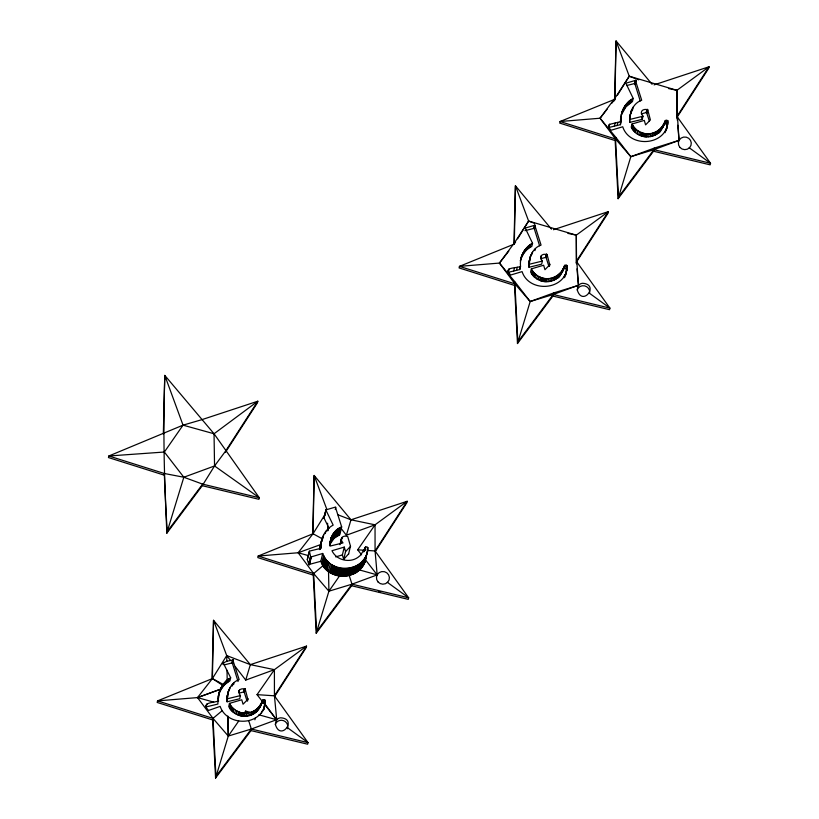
<?xml version="1.0" encoding="UTF-8"?>
<svg xmlns="http://www.w3.org/2000/svg" width="819" height="819" viewBox="0 0 819 819"><rect width="100%" height="100%" fill="white"/><g stroke="black" fill="none" stroke-linecap="round" stroke-linejoin="round"><path stroke-width="1.23" d="M166.851 533.159L167.23 531.592C163.872 479.586 163.104 427.498 164.803 375.419L214.046 433.763L259.295 497.747L258.917 499.314L202.252 485.698L166.851 533.159L164.291 473.484L108.835 455.988L108.456 457.555L163.913 475.051M218.642 700.931C213.605 703.019 200.491 701.924 208.589 710.462L220.137 706.367C226.955 726.32 260.114 726.586 264.906 704.79C265.766 689.987 259.603 711.271 256.091 712.039C247.922 719.491 233.364 716.605 228.716 706.521L229.463 703.388L241.759 699.764L243.059 704.227L247.86 699.303L245.209 689.209C240.868 687.581 236.2 690.755 240.479 695.587L239.732 698.72L227.098 701.801C226.894 693.089 229.955 682.718 239.168 679.606L232.831 660.032L226.832 661.291L223.239 662.96L230.661 677.784C220.915 682.667 217.854 694.062 217.885 704.064L207.381 706.602M348.648 553.849L343.693 559.387L345.567 551.556L344.267 547.092L331.982 550.716C336.619 560.8 351.187 563.687 359.357 556.234C361.803 555.087 368.253 539.076 367.567 551.382C363.278 572.983 329.422 574.027 322.706 553.46L311.333 556.869L310.565 556.459L309.377 551.136L321.15 548.259C320.106 539.045 324.846 529.391 333.169 525.122L325.839 509.899L335.401 507.104L341.677 526.934L339.793 534.766L334.162 538.237L329.576 544.87M609.633 124.334C608.169 125.45 609.571 129.945 611.353 130.17L622.727 126.771C629.555 148.034 665.1 145.874 667.792 123.229C666.564 112.285 662.059 133.763 657.995 133.231C649.651 139.998 635.8 136.957 631.244 127.15L631.992 124.017L644.287 120.393L645.587 124.867L650.399 119.943L647.737 109.848C643.396 108.221 638.728 111.394 643.017 116.216L642.26 119.349L629.637 122.43C629.422 113.728 632.483 103.348 641.697 100.246L635.421 80.416L625.859 83.21L633.189 98.423C624.866 102.692 620.126 112.346 621.171 121.57L609.633 124.334L608.875 127.467L620.423 124.693L620.771 117.117M227.098 701.801L227.293 695.71L229.259 689.035M345.567 551.556L350.542 546.345L347.717 536.547C343.376 534.909 338.708 538.093 342.997 542.915L330.364 545.997C329.166 538.011 334.111 529.698 341.677 526.934M529.002 267.281C528.787 258.569 531.848 248.188 541.062 245.086L534.787 225.256L525.225 228.051L532.555 243.263C524.242 247.543 519.492 257.186 520.536 266.41C516.103 268.581 502.457 266.738 510.718 275.01L522.092 271.611C528.92 292.874 564.465 290.725 567.157 268.069C566.175 257.299 561.23 278.665 557.36 278.071C549.017 284.838 535.165 281.797 530.61 271.99L531.367 268.867L543.652 265.233L544.952 269.707L549.764 264.783L547.112 254.689C542.762 253.061 538.093 256.234 542.383 261.066L541.625 264.189L529.002 267.281L529.084 261.926L530.405 257.637M629.637 122.43L629.709 117.086L631.039 112.797M163.329 433.988L164.803 375.419L183.036 425.153L214.046 433.763L257.801 401.228L257.422 402.794L225.338 452.477M212.049 678.89L213.534 620.311L250.358 664.639L274.406 669.666L306.521 646.13L306.142 647.696L274.744 696.314M312.684 534.049L314.158 475.47L350.993 519.799L375.041 524.825L407.156 501.289L406.777 502.856L375.378 551.474M349.314 575.808L351.986 584.182L351.617 585.749L316.206 633.21L313.267 575.112L257.811 557.606L258.19 556.04L298.167 552.753L313.032 533.753L314.158 475.47L326.914 509.572M513.974 243.1L515.427 185.79L551.453 229.146M578.624 285.35A8.231 7.944 13.5 0 0 577.497 290.663C582.923 306.705 599.754 284.265 582.626 283.292A8.231 6.45 43.5 0 0 578.624 285.35L553.634 292.936L552.876 296.068L517.475 343.53L514.537 285.432L459.08 267.926L459.449 266.359L514.301 244.062L515.427 185.79L528.624 221.058L534.531 223.321M614.557 100.788L616.062 40.95L652.088 84.306M611.803 103.225L614.926 99.222L616.062 40.95L629.258 76.218L638.707 79.842M264.302 707.186L264.547 703.316L261.814 703.337M366.021 555.671C365.735 579.647 327.856 583.609 320.823 561.291L322.706 553.46M567.076 268.796L565.857 274.15L566.492 268.888L563.759 268.693M664.342 123.976L667.086 123.956L666.492 129.31L667.7 123.956M320.505 545.382L319.471 549.559L322.389 537.551M243.489 716.226L244.236 713.093L245.639 711.076L250.256 712.376C256.388 711.025 260.606 705.568 262.766 700.03M202.252 485.698L214.547 465.96L225.716 450.911L257.801 401.228L201.638 419.737L183.036 425.153L108.835 455.988L164.363 452.027L183.036 425.153M206.112 706.521L206.623 704.371M206.132 706.674L206.869 704.125M223.085 664.332L223.526 662.479M223.259 664.26L223.7 662.397M248.833 721.119L251.351 729.033L250.983 730.599L215.571 778.05L212.643 719.952L213.012 718.386L222.092 710.759M219.523 691.236L218.243 696.478C219.676 689.977 223.945 683.998 229.904 680.917L230.661 677.784M218.233 697.522L218.734 695.433M219.123 693.355L219.881 690.222M218.171 698.546L218.673 696.457M219.533 692.383L220.28 689.26L197.533 697.593L157.555 700.88L157.176 702.446L212.643 719.952M218.141 699.549L218.642 697.46M219.973 691.451L220.71 688.41M220.454 690.54L221.161 687.581M220.935 689.67L221.632 686.772M221.427 688.81L222.103 685.984M221.888 688.021L222.553 685.268L212.397 678.593L157.555 700.88L213.012 718.386L228.286 736.056L215.571 778.05M222.594 687.141L223.249 684.438L212.397 678.593L213.534 620.311L226.72 655.589L230.446 660.38M223.372 686.209L224.037 683.415M224.191 685.268L224.887 682.381M225.092 684.336L225.809 681.357M225.563 683.896L226.3 680.855M226.064 683.456L226.812 680.364M226.597 683.026L227.344 679.893M227.129 682.626L227.877 679.504M224.15 664.915L231.951 662.94L232.647 660.032M231.951 662.94L232.831 660.032M238.053 681.531L232.279 662.929L232.975 660.063M232.412 662.981L233.108 660.124M232.627 663.185L233.22 660.216M228.235 681.899L228.982 678.767M232.698 663.359L233.384 660.493M227.293 695.71L228.409 691.113M227.109 697.194L228.655 690.407M227.068 697.942L227.815 694.809M227.047 699.426L227.805 696.293M229.433 689.803L229.934 687.714M232.033 686.199L232.535 684.111M233.558 684.664L234.06 682.575M229.678 708.148L230.436 705.016L229.463 703.388M230.241 709.008L230.989 705.876L230.436 705.016M230.856 709.827L231.603 706.695L230.989 705.876M231.531 710.605L232.289 707.473L231.603 706.695M232.279 711.322L233.026 708.189L232.289 707.473M233.046 711.998L233.804 708.865L233.026 708.189M238.646 692.475L239.353 690.192M239.025 692.198L239.527 690.11M234.684 713.298L235.432 710.165L233.804 708.865M236.22 714.117L236.978 710.984L235.432 710.165M237.735 714.864L238.493 711.731L236.978 710.984M240.008 692.915L243.704 691.922L244.451 688.799M243.704 691.922L244.646 688.769M238.524 715.202L239.271 712.069L238.493 711.731M246.908 700.644L244.175 691.973L244.789 688.789M244.287 692.055L245.045 688.922M244.379 692.168L245.127 689.035M244.461 692.342L245.209 689.209M239.312 715.509L240.069 712.376L239.271 712.069M240.121 715.765L240.878 712.632L240.069 712.376M240.95 715.96L241.707 712.827L246.314 713.216L250.256 712.376L249.467 715.519M241.789 716.103L242.547 712.97M242.639 716.185L243.386 713.052M247.522 701.105L248.014 698.689M244.338 716.226L245.076 713.165M246.017 716.134L246.734 713.175M247.768 715.99L248.495 712.96M251.054 715.018L251.802 711.885M251.853 714.721L252.6 711.588M252.621 714.393L253.378 711.261M253.378 714.014L254.136 710.882M254.115 713.595L254.863 710.462M254.801 713.114L255.559 709.981M255.467 712.602L256.214 709.469M256.091 712.039L256.838 708.906M256.685 711.455L257.442 708.322M254.904 719.809L255.344 717.987M257.811 710.227L258.569 707.094M258.917 708.937L259.664 705.804M259.797 707.606L260.555 704.473M260.217 706.94L260.974 703.808M260.616 706.244L261.363 703.111M260.974 705.528L261.732 702.395M261.292 704.801L262.315 700.951M262.131 702.978L262.93 699.979M262.305 702.927L263.134 699.979M261.486 713.339L261.988 711.261M264.066 703.04L264.742 700.225M264.312 703.101L264.885 700.265M264.404 703.163L265.069 700.368M264.598 703.408L265.151 700.44M264.629 703.644L265.295 700.716M263.175 710.779L263.933 707.647M264.568 705.016L265.264 702.118M263.462 710.104L264.22 706.971M264.506 705.732L265.213 702.774M265.141 703.439L263.728 709.397L264.158 707.923M320.823 561.291L308.824 564.537L307.299 559.592L309.295 551.207M309.203 552.201L307.299 559.592M308.681 564.281L310.565 556.459M308.753 564.434L310.626 556.613M308.917 564.629L310.708 556.715M309.029 564.68L310.913 556.859M309.152 564.721L311.169 556.9M309.449 564.69L311.333 556.869M329.054 528.357L323.966 517.874L326.013 509.541M324.027 518.038L326.126 509.459M326.3 509.398L323.966 517.874M313.267 575.112L313.646 573.546L323.433 565.325M319.625 548.505L322.031 538.564M319.635 549.477L322.799 536.578M319.84 549.375L321.181 543.785M321.898 541.236L322.973 536.762M320.086 549.273L321.15 544.799M320.342 549.139L321.15 545.782M322.911 538.093L323.71 534.746M325.327 533.578L325.86 531.336M327.825 530.773L328.358 528.542M321.806 563.359L323.689 555.528M322.195 564.117L324.068 556.285M335.258 509.51L335.8 507.268M322.604 564.875L324.488 557.043M323.055 565.622L324.928 557.79M323.536 566.369L325.419 558.538M324.068 567.106L325.952 559.275M329.555 544.451L331.173 537.735M329.525 545.495L331.449 537.039M329.883 544.185L331.767 536.363M329.781 545.864L330.313 543.621M324.652 567.823L326.525 559.991M330.569 542.874L332.453 535.042M331.326 541.533L333.2 533.701M325.245 568.488L327.129 560.657M332.248 540.376L334.121 532.545M325.87 569.123L327.754 561.291M333.169 539.271L335.053 531.449M326.515 569.727L328.388 561.895M334.162 538.237L336.036 530.405M334.695 537.735L336.578 529.903M327.15 570.3L329.033 562.469M335.258 537.264L337.141 529.432M335.851 536.834L337.725 529.002M336.455 536.435L338.339 528.603M328.46 571.375L330.344 563.544M337.09 536.066L338.974 528.235M337.735 535.718L339.619 527.886M329.688 572.348L331.572 564.516M339.046 535.094L340.919 527.272M330.61 572.839L332.483 565.008M316.206 633.21L328.91 591.205L339.762 575.603M331.593 573.372L333.476 565.54M332.616 573.894L334.49 566.062M339.977 544.707L341.748 537.602M340.52 543.11L341.861 537.52M340.694 543.038L342.035 537.448M333.661 574.406L335.544 566.574M334.736 574.877L336.619 567.045M335.851 575.296L337.735 567.475M337.008 575.665L338.892 567.833M343.693 559.387L342.393 554.924L344.267 547.092M338.216 575.962L340.09 568.13M339.435 576.166L341.318 568.335M340.643 576.279L342.526 568.458M341.84 576.33L343.714 568.499M343.018 576.33L344.891 568.499M348.495 554.463L350.522 546.027M344.175 576.279L346.048 568.447M345.311 576.197L347.184 568.376M346.427 576.105L348.31 568.273M347.461 576.013L349.344 568.181M348.464 575.737L350.337 567.905M349.539 575.44L351.423 567.608M350.634 575.112L352.518 567.28M351.74 574.754L353.613 566.932M352.835 574.354L354.719 566.523M353.931 573.894L355.815 566.062M355.006 573.361L356.889 565.53M356.07 572.747L357.954 564.915M357.074 572.051L358.957 564.23M358.016 571.304L359.899 563.482M358.896 570.526L360.769 562.694M363.708 551.965L364.24 549.723M364.025 551.228L364.844 548.249M359.715 569.707L361.599 561.875M364.271 550.89L365.233 547.276M364.506 550.573L365.387 547.174M364.67 550.491L365.479 547.143M360.503 568.877L362.377 561.046M361.24 568.038L363.124 560.206M361.967 567.198L363.841 559.367M362.622 566.41L364.506 558.589M363.257 565.315L365.141 557.483M367.281 549.754L367.813 547.512M363.933 564.096L365.806 556.265M367.362 550.081L367.864 547.614M364.25 563.462L366.134 555.63M364.557 562.807L367.833 549.211M364.854 562.131L367.69 550.644M508.067 271.632L508.619 269.451M508.067 271.99L508.855 269.226M508.497 271.263L508.998 269.175M509.346 272.051L513.728 271.007L514.486 267.874M513.728 271.007L516.492 270.352L517.25 267.219M514.537 285.432L515.294 282.299L499.436 263.073L459.449 266.359L514.916 283.865L530.18 301.525L517.475 343.53M520.393 260.913L521.416 256.705M520.362 260.892L521.775 255.702M521.027 258.835L522.184 254.729M521.427 257.862L522.624 253.798M521.877 256.92L523.095 252.887M522.348 256.019L523.587 252.006M522.839 255.139L524.078 251.157M516.492 270.352L519.789 269.543L520.536 266.41M523.331 254.289L524.539 250.368M523.791 253.501L525.245 249.488M524.498 252.621L526.023 248.546M525.266 251.679L526.842 247.614M526.095 250.747L527.743 246.683M526.996 249.815L528.214 246.243M527.467 249.365L528.716 245.802M527.968 248.935L529.248 245.372M528.49 248.505L529.78 244.973M524.928 230.671L533.845 228.409L534.602 225.276M533.845 228.409L534.787 225.256M539.598 245.792L534.183 228.409L534.93 225.276M534.316 228.46L535.063 225.327M534.52 228.655L535.186 225.42M529.023 248.106L530.128 247.379L530.876 244.246M534.602 228.829L535.35 225.696M532.555 243.263L531.807 246.396L530.128 247.379M529.197 261.179L530.303 256.593M529.002 262.674L530.558 255.886M528.961 263.421L529.719 260.288M530.088 258.323L531.152 254.504M528.951 264.906L529.698 261.773M531.336 255.282L531.838 253.194M532.084 253.941L532.585 251.853M534.92 250.634L535.421 248.546M531.582 273.628L532.33 270.495L531.367 268.867M532.135 274.478L532.893 271.345L532.33 270.495M532.749 275.307L533.507 272.174L532.893 271.345M533.435 276.085L534.183 272.952L533.507 272.174M534.172 276.802L534.93 273.669L534.183 272.952M534.95 277.477L535.698 274.345L534.93 273.669M540.919 257.678L541.42 255.589M536.578 278.767L537.336 275.634L535.698 274.345M538.124 279.596L538.871 276.464L537.336 275.634M539.639 280.344L540.386 277.211L538.871 276.464M540.673 258.722L545.597 257.401L546.355 254.269M545.597 257.401L546.539 254.248M540.417 280.682L541.175 277.549L540.386 277.211M548.812 266.114L546.068 257.453L546.683 254.269M546.191 257.535L546.938 254.402M546.283 257.647L547.031 254.514M546.355 257.821L547.112 254.689M541.216 280.978L541.963 277.846L541.175 277.549M542.024 281.234L542.772 278.102L541.963 277.846M542.854 281.439L543.601 278.306C552.825 280.323 561.998 274.119 564.701 265.366M543.693 281.582L544.44 278.45M544.533 281.664L545.29 278.532M545.382 281.705L546.14 278.573M549.416 266.257L549.907 264.168M546.242 281.705L546.99 278.573M547.921 281.613L548.669 278.48M549.662 281.46L550.419 278.327M551.351 280.999L552.098 277.866M552.948 280.497L553.705 277.365M553.746 280.2L554.504 277.068M554.524 279.873L555.272 276.74M555.282 279.494L556.029 276.361M556.009 279.074L556.766 275.942M556.705 278.593L557.452 275.46M557.36 278.071L558.118 274.938M557.985 277.518L558.742 274.385M558.589 276.924L559.336 273.792M559.715 275.706L560.462 272.573M560.81 274.416L561.568 271.284M561.701 273.085L562.448 269.953M562.121 272.41L562.868 269.277M562.51 271.724L563.267 268.591M562.878 271.007L563.626 267.874M563.196 270.27L564.465 265.684M564.117 268.417L564.864 265.284M564.209 268.407L565.079 265.274M565.97 268.519L566.717 265.387M564.025 277.723L564.526 275.634M566.861 265.407L566.298 268.632L567.055 265.499M566.492 268.888L567.137 265.571M565.192 274.416L564.445 277.539L564.762 276.914M566.533 269.123L567.27 265.858M565.018 275.87L565.827 273.126M566.461 270.495L567.219 267.363M566.113 272.451L565.366 275.583L565.622 274.877M566.4 271.202L567.157 268.069M576.556 263.8L576.3 235.145L608.415 211.599L608.046 213.165L575.962 262.848M608.814 126.607L609.397 124.447M608.988 126.474L609.49 124.386M614.363 126.167L615.12 123.034M617.127 125.512L617.874 122.379M615.171 140.581L615.919 137.459L600.061 118.233L560.083 121.519L559.705 123.085L615.171 140.581L618.11 198.689L653.511 151.228L654.258 148.096L679.064 140.366L677.344 114.875L676.934 90.305L709.049 66.759L708.681 68.325L676.596 118.008M622.051 111.865L621.252 115.008L625.9 106.839L632.442 101.556L633.189 98.423M620.515 119.195L621.365 115.029M621.652 113.995L622.409 110.862M622.061 113.022L622.819 109.889M620.454 120.219L621.201 117.097M622.512 112.08L623.259 108.947M620.423 121.232L621.171 118.1M620.413 122.226L621.171 119.093M622.983 111.179L623.73 108.047M623.474 110.299L624.221 107.166M620.423 124.693L621.171 121.57M623.965 109.449L624.713 106.316M624.426 108.661L625.173 105.528M625.132 107.78L625.88 104.648M625.9 106.839L626.658 103.706M626.73 105.897L627.477 102.774M627.62 104.975L628.378 101.843M628.101 104.525L628.849 101.392M628.603 104.085L629.35 100.962M629.125 103.665L629.872 100.532M629.657 103.266L630.415 100.133M626.678 85.545L634.479 83.569L635.237 80.436M634.479 83.569L635.421 80.416M640.233 100.952L634.817 83.569L635.564 80.436M634.95 83.62L635.698 80.487M635.063 83.702L635.82 80.579M630.763 102.539L631.51 99.406M635.227 83.988L635.902 80.682M629.709 117.086L631.183 111.046M629.596 118.581L630.395 114.701M630.722 113.483L631.469 110.35M631.285 111.753L631.787 109.664M629.586 120.065L630.333 116.933M631.715 111.476L632.473 108.354M632.473 110.145L633.22 107.013M632.207 128.788L632.964 125.655L631.992 124.017M632.77 129.637L633.517 126.505L632.964 125.655M633.384 130.467L634.131 127.334L633.517 126.505M634.07 131.245L634.817 128.112L634.131 127.334M618.11 198.689L630.814 156.685L654.258 148.096M634.807 131.961L635.554 128.829L634.817 128.112M635.585 132.637L636.332 129.504L635.554 128.829M637.213 133.927L637.97 130.794L636.332 129.504M638.759 134.756L639.506 131.624L637.97 130.794M640.274 135.504L641.021 132.371L639.506 131.624M641.308 113.882L646.232 112.561L646.979 109.429M646.232 112.561L647.174 109.408M641.052 135.841L641.799 132.709L641.021 132.371M649.447 121.273L646.57 112.551L647.317 109.418M646.703 112.612L647.45 109.48M646.908 112.807L647.573 109.562M646.99 112.981L647.737 109.848M641.85 136.138L642.598 133.006L641.799 132.709M642.659 136.394L643.406 133.262L642.598 133.006M643.488 136.599L644.236 133.466C653.378 135.442 662.653 129.371 665.253 120.577M644.328 136.742L645.075 133.61M645.167 136.824L645.925 133.692M646.017 136.865L646.775 133.732M646.867 136.855L647.624 133.732M648.556 136.773L649.303 133.64M650.296 136.619L651.044 133.487M651.985 136.159L652.733 133.026M653.582 135.657L654.34 132.524M654.381 135.36L655.128 132.228M655.159 135.022L655.906 131.9M655.917 134.654L656.664 131.521M656.643 134.234L657.391 131.101M657.34 133.753L658.087 130.62M657.995 133.231L658.742 130.098M658.619 132.678L659.367 129.545M659.223 132.084L659.971 128.952M660.339 130.866L661.097 127.733M661.445 129.576L662.202 126.443M662.336 128.245L663.083 125.112M662.745 127.569L663.503 124.437M663.144 126.884L663.892 123.751M663.503 126.167L664.26 123.034M663.83 125.43L664.854 121.56M664.578 123.649L665.407 120.475M664.833 123.567L665.591 120.434M664.967 123.556L665.714 120.424M666.605 123.679L667.352 120.547M666.738 123.7L667.495 120.567M666.932 123.792L667.598 120.608M667.127 124.048L667.772 120.731M665.079 132.698L665.827 129.566M667.168 124.283L667.884 120.915M665.652 131.03L666.154 128.941M666.748 127.61L666.001 130.733L666.256 130.037M667.035 126.361L667.854 122.522M677.303 120.219L677.344 114.875M235.36 666.717L245.741 680.077L250.358 664.639L306.521 646.13L274.437 695.812L276.72 719.87A8.231 6.45 43.5 0 1 280.722 717.813C297.85 718.795 281.019 741.236 275.604 725.184A8.231 7.944 13.5 0 1 276.72 719.87M341.052 528.378L346.376 535.237L350.993 519.799L407.156 501.289L375.071 550.962L377.17 574.897L351.986 584.182L328.91 591.205L313.646 573.546L298.167 552.753L320.813 544.533M214.547 465.96L183.835 477.242L167.23 531.592L202.631 484.131L259.295 497.747L214.547 465.96L214.046 433.763M320.915 544.41L321.365 543.478M250.358 664.639L226.72 655.589L212.397 678.593L197.533 697.593L213.012 718.386L215.95 776.484L251.351 729.033L276.535 719.737L265.039 704.115M351.617 585.749L408.272 599.365L408.65 597.798L351.986 584.182L316.584 631.644L313.646 573.546L258.19 556.04L313.032 533.753L325.399 513.882M514.301 244.062L515.601 241.974M517.557 238.841L528.624 221.058L576.3 235.145L576.341 261.281L609.909 308.118L609.541 309.684L552.876 296.068M617.536 95.045L629.258 76.218L676.934 90.305L676.965 116.441L710.544 163.278L710.165 164.844L653.511 151.228M576.341 261.281L608.415 211.599L553.449 229.719M676.965 116.441L709.049 66.759L654.084 84.879M528.624 221.058L514.67 242.496L499.436 263.073L514.916 283.865L517.854 341.963L553.255 294.502L578.429 285.217L576.709 259.715M629.258 76.218L615.304 97.656L600.061 118.233L615.55 139.015L630.814 156.685L653.89 149.662L679.064 140.366L677.743 125.256M238.738 720.996L228.286 736.056L251.351 729.033L308.016 742.638L307.637 744.205L250.983 730.599M262.193 701.269L257.053 694.645L274.406 669.666L245.741 680.077M361.578 554.821L357.688 549.805L375.041 524.825L346.376 535.237M600.061 118.233L607.104 109.224M499.436 263.073L508.824 251.064M614.926 99.222L560.083 121.519L615.55 139.015L618.478 197.123L653.89 149.662L710.544 163.278L689.219 147.758M515.294 282.299L530.18 301.525L553.634 292.936M220.25 689.342L197.533 697.593L213.698 702.129M530.18 301.525L553.255 294.502L609.909 308.118L589.25 293.079M335.688 556.9L342.393 554.924M630.384 119.308L643.017 116.216M529.75 264.148L542.383 261.066M227.856 698.668L240.479 695.587M357.688 549.805L365.131 550.307M367.618 550.47L375.071 550.962L408.65 597.798L387.326 582.289M257.053 694.645L274.437 695.812L308.016 742.638L287.346 727.61M164.291 473.484L183.835 477.242L202.631 484.131M668.519 88.544L676.934 90.305M567.884 233.384L576.3 235.145M643.406 133.262L644.236 133.466M542.772 278.102L543.601 278.306M240.878 712.632L241.707 712.827M298.167 552.753L307.821 555.456M358.149 569.563L377.17 574.897L364.701 558.834M258.855 714.782L276.535 719.737L264.906 704.79M337.991 514.813L350.993 519.799M313.032 533.753L322.625 539.004M615.919 137.459L630.814 156.685M164.363 452.027L183.835 477.242M245.639 711.076L246.314 713.216M641.574 116.984L642.26 119.349M576.996 268.837L578.429 285.217M227.825 716.226L228.286 736.056L227.897 716.267M327.6 523.218L327.743 530.702M328.501 569.963L328.91 591.205M226.72 655.589L226.832 661.291M227.006 670.29L227.201 680.016M519.778 267.066L519.789 269.543M375.041 524.825L375.071 550.962M274.406 669.666L274.437 695.812M275.215 724.467A6.491 6.327 13.5 0 1 283.456 720.628A6.491 6.327 13.5 0 1 287.479 728.726M380.6 591.994A6.491 6.327 13.5 0 1 378.941 591.646M577.119 289.946A6.491 6.327 13.5 0 1 589.721 292.588M378.03 581.951A6.491 6.327 13.5 0 0 389.056 579.975A6.491 6.327 13.5 0 0 381.685 571.611A6.491 6.327 13.5 0 0 378.03 581.951M679.934 147.42A6.491 6.327 13.5 0 0 690.949 145.444A6.491 6.327 13.5 0 0 683.578 137.09A6.491 6.327 13.5 0 0 679.934 147.42"/></g></svg>
